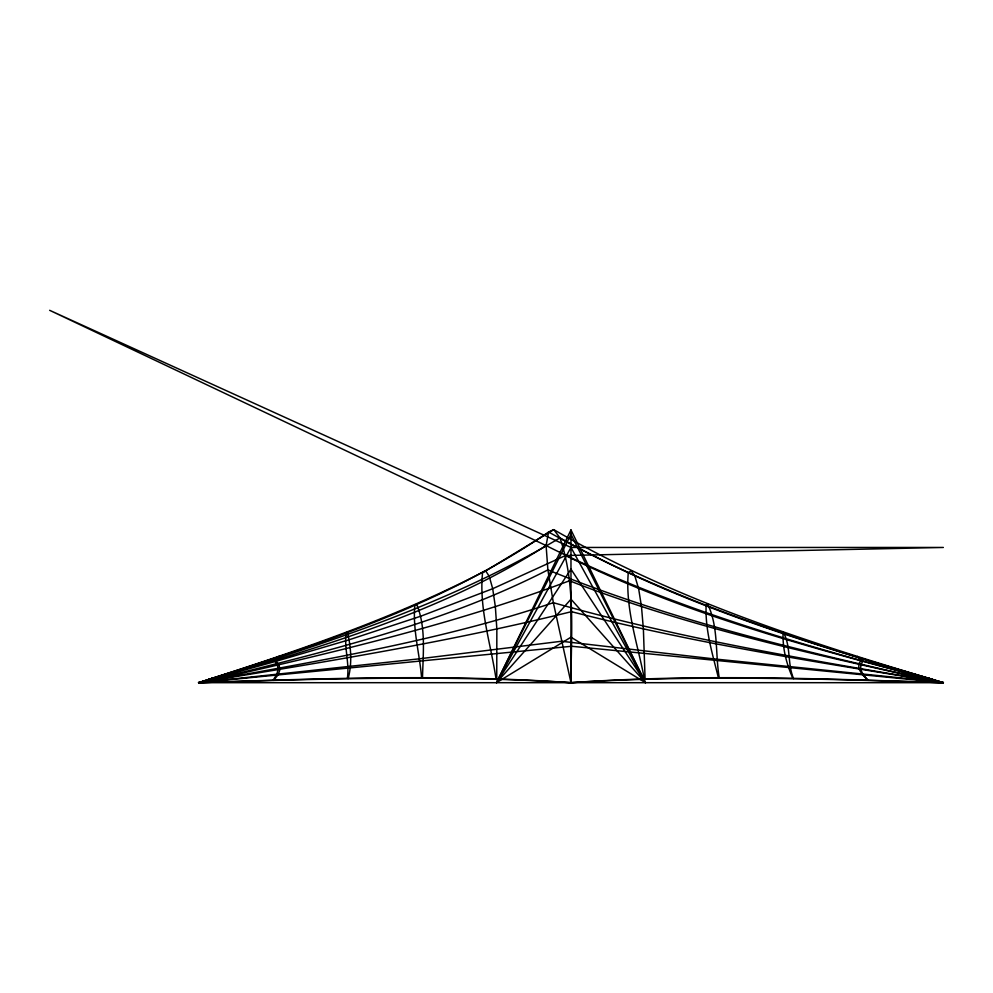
<?xml version="1.0" encoding="UTF-8"?>
<svg xmlns="http://www.w3.org/2000/svg" width="993" height="993" viewBox="0 0 993 993"><rect width="100%" height="100%" fill="white"/><g stroke="black" fill="none" stroke-linecap="round" stroke-linejoin="round"><path stroke-width="1.49" d="M496.748 679.1L496.848 629.066L495.37 606.81L492.702 588.712L489.214 576.263L485.54 570.702C398.503 616.256 305.385 648.243 212.105 678.318L198.6 682.688L943.35 682.688L932.402 679.398C800.643 641.279 668.785 599.362 548.595 532.012C445.869 602.602 326.56 642.074 208.766 679.398L198.6 682.688C322.663 678.815 446.974 674.768 570.975 682.688C694.976 674.756 819.287 678.827 943.35 682.688L932.452 679.423C804.752 642.57 676.518 603.099 559.953 537.896L553.796 529.629L548.595 532.012L546.1 545.579L547.888 569.883L553.349 602.689L570.975 682.688C694.939 673.875 819.287 678.579 943.35 682.688C807.818 646.964 671.851 608.734 546.1 545.579L49.65 310.312L570.975 547.453L943.35 547.453L565.551 555.521L492.702 588.712L420.635 616.256L348.779 639.889L276.029 661.301L198.6 682.688C322.663 678.43 446.999 673.999 570.975 682.688C571.012 634.477 575.903 584.294 559.953 537.896C450.785 602.677 329.651 642.67 208.803 679.423L212.105 678.318M347.389 678.293C349.548 663.237 344.223 648.106 346.036 633.311L347.339 632.044C351.137 647.225 352.205 663.336 348.146 678.666M422.497 678.033C423.03 653.568 426.183 627.129 416.576 604.067L414.789 605.767C412.678 629.81 419.617 653.679 421.578 677.574M570.975 529.927L496.5 682.688L570.975 637.196L645.45 682.688L570.975 529.927L570.975 682.688M273.187 680.18L276.948 674.061L278.226 668.326L276.811 663.721L274.353 660.457L198.6 682.688L571.72 646.269L943.35 682.688C814.781 649.025 685.195 614.704 565.551 555.521M273.609 680.391L278.189 674.694L280.088 669.257L278.834 664.739L276.029 661.301L278.574 656.41L274.353 660.457C368.614 631.871 462.676 598.99 546.1 545.579M208.729 681.136L212.03 680.292C326.809 659.389 442.456 639.926 553.349 602.689C676.518 637.754 802.977 658.967 929.088 680.292L943.35 682.688L932.539 680.639C802.369 651.172 671.727 620.613 547.888 569.883C441.376 624.473 324.128 651.904 208.716 680.639L198.6 682.688L419.12 658.843L561.467 641.255L713.483 658.843L932.675 681.136M208.927 681.235L212.328 680.441C332.605 660.668 453.069 640.994 571.471 611.663C689.204 642.111 809.481 660.904 929.386 680.441L932.886 681.235M198.6 682.688L208.964 680.764C330.619 653.195 452.572 624.92 569.498 580.768C686.784 626.657 810.164 653.506 932.775 680.764L943.35 682.688M208.716 680.639L212.03 680.292M208.964 680.764L212.328 680.441M929.386 680.441L932.775 680.764M929.088 680.292L932.539 680.639M496.004 678.728C490.79 643.712 478.911 608.486 482.548 572.837L553.796 529.629C670.734 597.563 799.899 639.753 928.852 678.318L932.402 679.398M928.852 678.318L932.452 679.423M867.808 680.18L861.874 674.061L858.722 668.326L858.933 663.721L860.993 660.457L857.443 656.41L862.656 661.301L860.956 664.739L860.571 669.257L863.116 674.694L868.217 680.391M792.848 678.293C786.431 663.82 782.273 647.808 783.167 632.044C791.222 645.971 787.114 663.833 793.606 678.666M718.349 677.574C712.54 654.077 705.104 630.232 706.122 605.767L707.612 604.067C718.647 626.67 715.134 653.642 719.267 678.033M644.345 678.728C637.655 643.861 625.168 608.709 628.271 572.837L631.163 570.702L634.937 576.263L638.636 588.712L641.503 606.81L643.39 629.066L645.09 679.1M570.975 534.321L496.5 682.688L570.975 599.201L645.45 682.688L570.975 534.321M570.975 547.453L496.5 682.688L570.975 569.175L645.45 682.688L570.975 547.453"/></g></svg>
